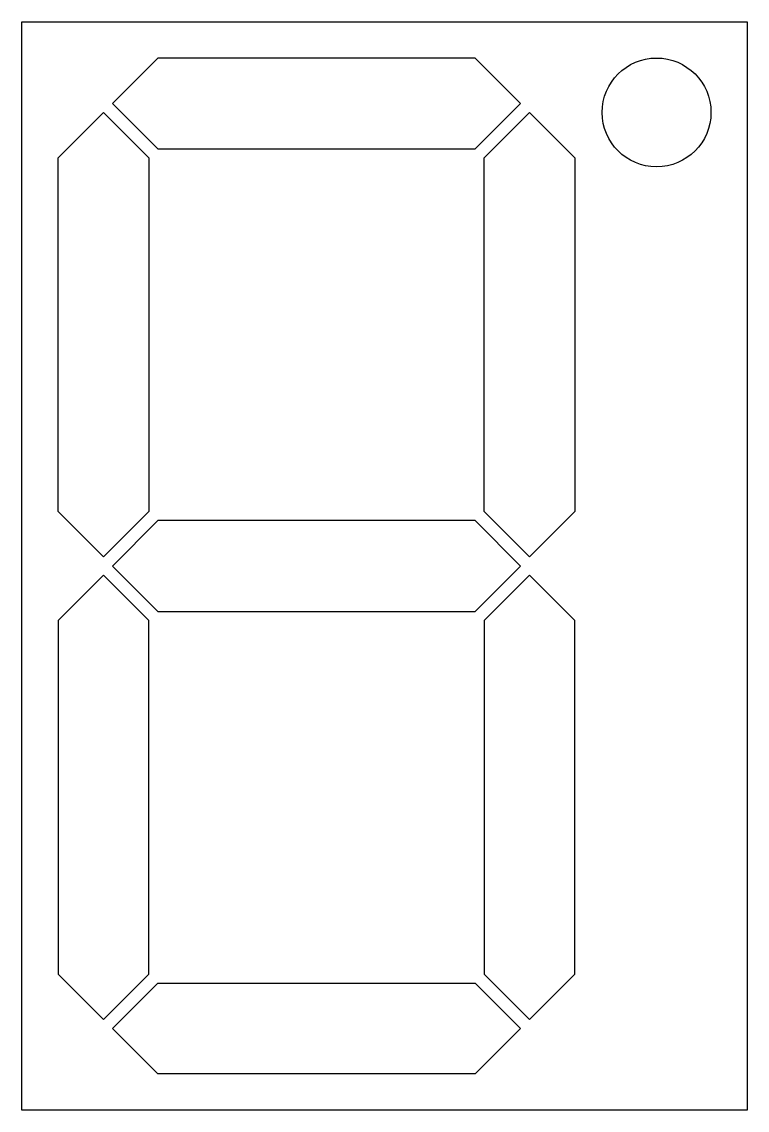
# Model space of a CAD drawing. Extents: x 0 to 80, y 0 to 120.
import ezdxf

# ---------------------------------------------------------------- set-up
doc = ezdxf.new("R2010")
doc.units = 0
doc.header["$MEASUREMENT"] = 0
doc.layers.get('0').update_dxf_attribs({"color": 8, "linetype": 'CONTINUOUS'})

msp = doc.modelspace()

# ---------------------------------------------------------------- linework, layer by layer
for points in [[(0, 120), (80, 120), (80, 0), (0, 0)], [(55, 111), (50, 116), (15, 116), (10, 111), (15, 106), (50, 106)], [(14, 105), (14, 66), (9, 61), (4, 66), (4, 105), (9, 110)], [(51, 66), (51, 105), (56, 110), (61, 105), (61, 66), (56, 61)], [(10, 60), (15, 55), (50, 55), (55, 60), (50, 65), (15, 65)], [(9, 59), (4, 54), (4, 15), (9, 10), (14, 15), (14, 54)], [(56, 10), (61, 15), (61, 54), (56, 59), (51, 54), (51, 15)], [(15, 14), (50, 14), (55, 9), (50, 4), (15, 4), (10, 9)]]:
    msp.add_lwpolyline(points, close=True)
msp.add_circle((70, 110), 6)

doc.saveas('drawing.dxf')
